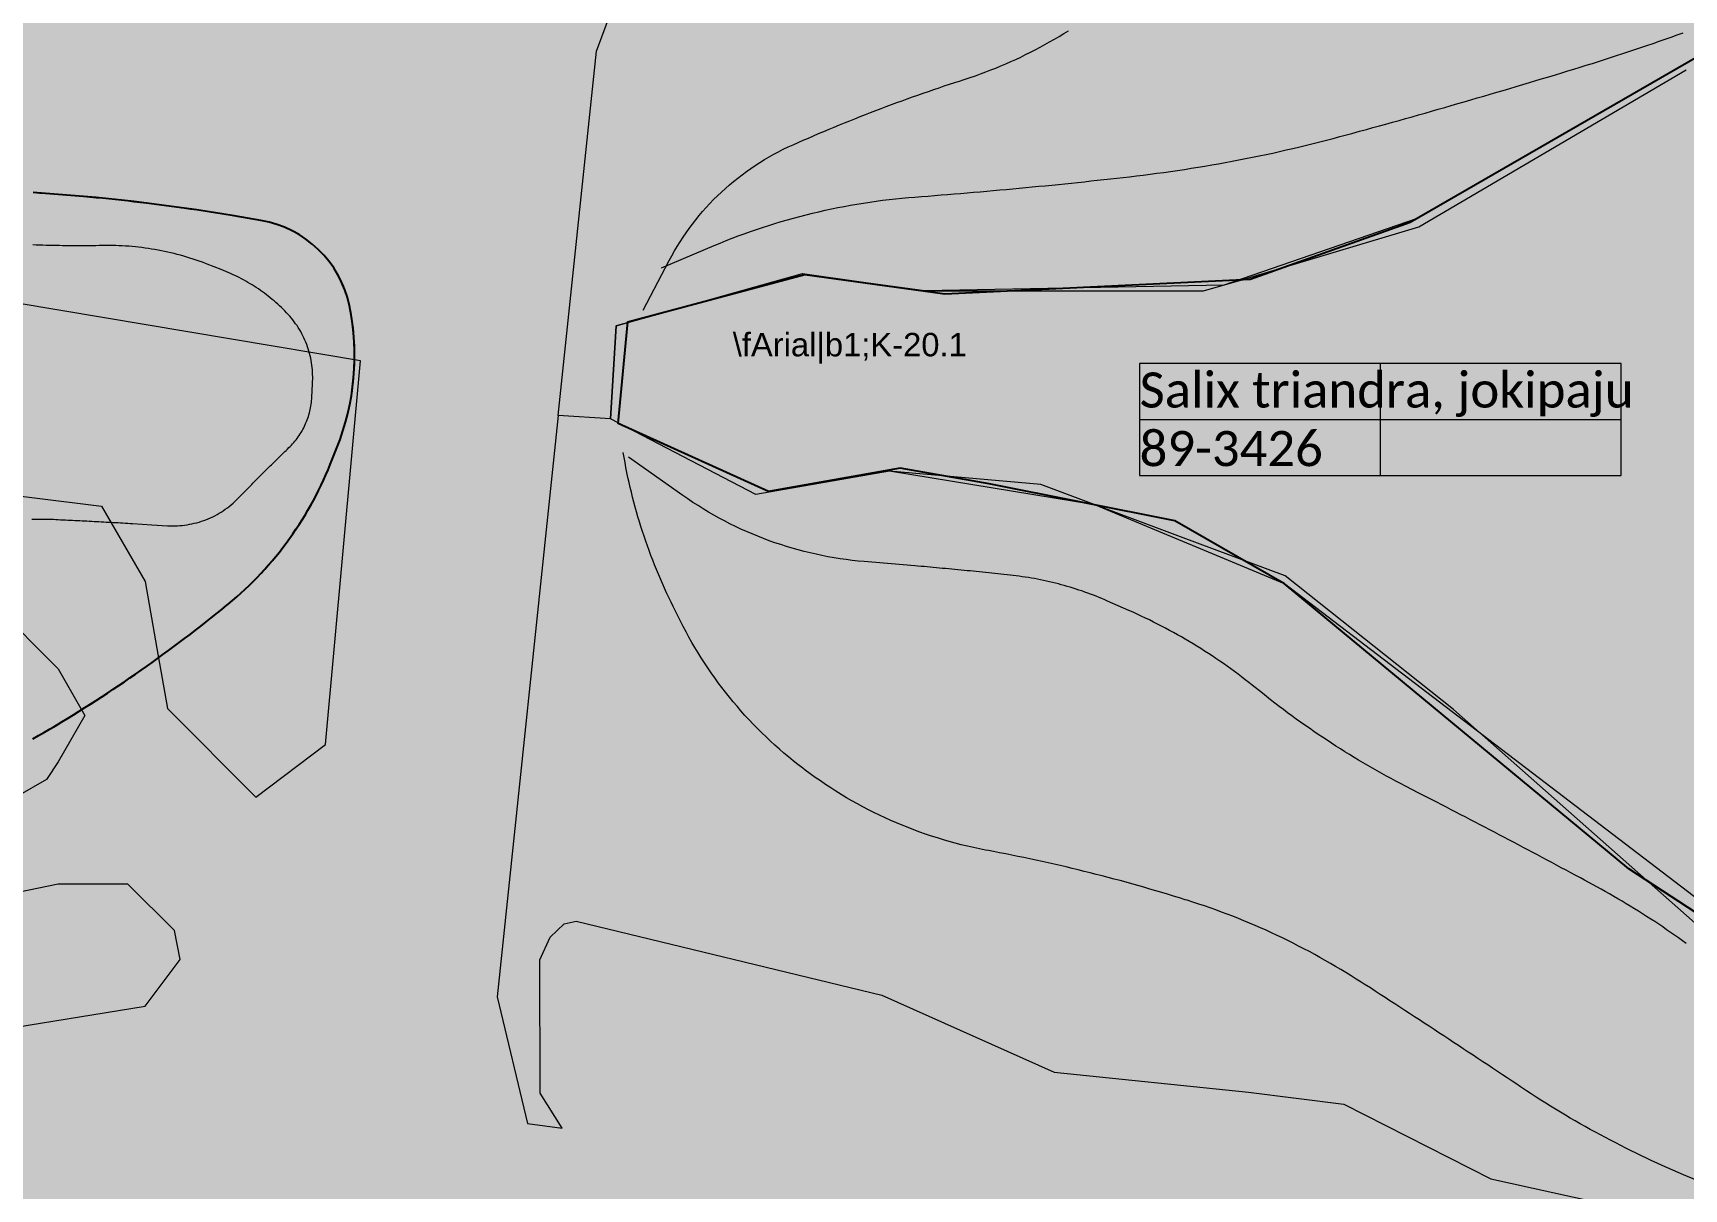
# Model space of a CAD drawing. Header units: metres. Extents: x 68582 to 69192, y 19191 to 19633.
# Drawn here: x 68767.87 to 68796.26, y 19420.16 to 19440.04 of the extents above; entities that cross this region are included whole.
import ezdxf

# ---------------------------------------------------------------- set-up
doc = ezdxf.new("R2010")
doc.units = ezdxf.units.M
doc.layers.get('0').update_dxf_attribs({"lineweight": 15})
doc.layers.add('None', color=7, linetype='Continuous', lineweight=5)
doc.styles.add('Arial', font='arial.ttf')
doc.styles.add('Calibri', font='calibri.ttf')

msp = doc.modelspace()

# ---------------------------------------------------------------- hatches: boundary and pattern name
at = {"true_color": 0xd1f0d1, "transparency": 33554687}
msp.add_hatch(color=254, dxfattribs=at).paths.add_polyline_path([(68588.122, 19191.443), (69192.296, 19191.443), (69192.296, 19628.232), (68588.122, 19628.232)], flags=0)
at = {"true_color": 0xffffff, "transparency": 33554687}
msp.add_hatch(color=7, dxfattribs=at).paths.add_polyline_path([(68776.97, 19421.199), (68776.59, 19421.805), (68776.586, 19424.097), (68776.764, 19424.485), (68777.001, 19424.716), (68777.212, 19424.762), (68782.466, 19423.486), (68785.429, 19422.167), (68788.772, 19421.82), (68790.41, 19421.611), (68792.942, 19420.329), (68795.411, 19419.783), (68802.099, 19417.627), (68802.577, 19417.476), (68802.852, 19417.252), (68802.9, 19416.9), (68802.754, 19416.357), (68802.148, 19416.125), (68797.732, 19417.101), (68796.455, 19417.506), (68793.5, 19417.9), (68792.712, 19417.737), (68807.28, 19413.96), (68814.393, 19413.286), (68814.451, 19414.447), (68813.708, 19414.791), (68813.445, 19415.204), (68809.432, 19420.338), (68808.569, 19421.48), (68804.8, 19421.6), (68798.77, 19423.4), (68789.39, 19430.56), (68786.129, 19431.922), (68782.6, 19432.5), (68780.3, 19432.1), (68777.8, 19433.4), (68776.902, 19433.456), (68775.85, 19423.46), (68776.37, 19421.28)], flags=0)
at = {"layer": 'None', "linetype": 'Continuous', "lineweight": 0, "true_color": 0xffffff, "transparency": 33554687}
msp.add_hatch(color=7, dxfattribs=at).paths.add_polyline_path([(68789.526, 19482.373), (68800, 19474.558), (68809.117, 19466.341), (68813.999, 19462.626), (68816.45, 19460.78), (68816.823, 19456.551), (68799.789, 19456.45), (68789.168, 19452.859), (68780.593, 19447.91), (68776.802, 19437.67), (68774.81, 19437.85), (68761.219, 19439.284), (68753.886, 19441.23), (68746.291, 19445.06), (68740.119, 19450.495), (68736.3, 19457.818), (68734.463, 19466.517), (68736.42, 19466.93), (68738.2, 19458.5), (68741.72, 19451.75), (68747.42, 19446.73), (68754.6, 19443.11), (68761.57, 19441.26), (68775.21, 19440), (68779, 19449.3), (68788.34, 19454.69), (68799.4, 19458.43), (68813.565, 19458.937), (68812.4, 19461.33), (68807.84, 19464.8), (68798.73, 19473.01), (68788.33, 19480.77)], flags=0)
h = msp.add_hatch(color=7, dxfattribs=at)
h.paths.add_polyline_path([(68799.84, 19386.02), (68789.95, 19386.9), (68781.97, 19386.61), (68773.27, 19384.56), (68766.62, 19381.94), (68748.84, 19370.6), (68746.75, 19366.63), (68746.49, 19363.19), (68746.68, 19359.75), (68746.03, 19354.21), (68745.717, 19353), (68743.653, 19353), (68744.06, 19354.58), (68744.68, 19359.8), (68744.41, 19364.47), (68740.99, 19370.95), (68732.83, 19377.49), (68729.15, 19380.5), (68725.54, 19384.08), (68723.21, 19387.28), (68721.23, 19392.29), (68719.51, 19395.27), (68718.26, 19396.33), (68715.99, 19397.05), (68713.09, 19396.09), (68709.999, 19395.093), (68706, 19393.939), (68706, 19396.061), (68709, 19396.875), (68712.39, 19397.97), (68715.98, 19399.15), (68723.43, 19403.64), (68726.42, 19405.66), (68738.87, 19414.06), (68755.26, 19419.94), (68769.04, 19422.04), (68772.54, 19421.8), (68773.32, 19423.3), (68774.64, 19437.94), (68769.945, 19438.437), (68769.945, 19440.561), (68775.04, 19440.09), (68776.38, 19443.85), (68778.83, 19449.39), (68788.17, 19454.78), (68799.23, 19458.52), (68810.37, 19459.06), (68812.62, 19459.06), (68813.19, 19459.39), (68812.88, 19460.43), (68812.23, 19461.42), (68807.67, 19464.89), (68804.352, 19467.88), (68807.345, 19467.88), (68809.01, 19466.38), (68816.28, 19460.87), (68820.74, 19459.23), (68822.38, 19459.08), (68863.02, 19459.98), (68877.74, 19459.98), (68881.35, 19460.13), (68882.82, 19460.98), (68884.56, 19462.92), (68885.32, 19464.46), (68885.28, 19464.62), (68886.523, 19467.88), (68889.195, 19467.88), (68887.91, 19464.51), (68888.83, 19461.29), (68890.11, 19460.02), (68896, 19455.662), (68896, 19452.573), (68892.13, 19455.44), (68890.38, 19456.4), (68887.85, 19457.18), (68885.39, 19456.76), (68884.03, 19455.4), (68883.66, 19454.19), (68883.71, 19454.1), (68883.28, 19452.99), (68872.46, 19424.51), (68870.39, 19417.14), (68870.324, 19417.017), (68870.474, 19416.931), (68870.06, 19412.46), (68871.13, 19408.51), (68871.83, 19407.09), (68880.85, 19393.85), (68887.33, 19386.26), (68890.4, 19384.17), (68890.2, 19381.49), (68887.83, 19380.47), (68887.07, 19378.35), (68887.07, 19375.09), (68884.83, 19375.09), (68884.73, 19379.14), (68883.91, 19380.24), (68883.22, 19380.45), (68882.08, 19380.41), (68868.03, 19375.262), (68852.77, 19371.1), (68844.22, 19369.71), (68840.87, 19369.2), (68839.58, 19368.49), (68839.45, 19367.4), (68836.83, 19365.887), (68835.04, 19368.32), (68829.92, 19372.32), (68819.958, 19378.79), (68812.33, 19382.242), (68806.83, 19384.09)], flags=0)
h.paths.add_polyline_path([(68775.85, 19423.46), (68776.37, 19421.28), (68790.55, 19418.32), (68795.86, 19416.83), (68807.28, 19413.96), (68831.23, 19411.69), (68853.45, 19410.37), (68856.89, 19410.37), (68860.28, 19410.76), (68863.66, 19412.78), (68866.24, 19416.21), (68870.38, 19426.08), (68880.96, 19453.92), (68879.25, 19457.05), (68877.45, 19457.48), (68863.03, 19457.48), (68821.63, 19456.56), (68810.43, 19456.56), (68799.7, 19456.04), (68789.2, 19452.49), (68780.77, 19447.62), (68777.69, 19440.94)], flags=0)
h.paths.add_polyline_path([(68870.05, 19404.5), (68868.305, 19405.629), (68865.01, 19407.11), (68858.23, 19407.87), (68853.41, 19407.87), (68831.02, 19409.2), (68806.85, 19411.49), (68795.21, 19414.42), (68789.97, 19415.89), (68774.31, 19419.16), (68769.945, 19419.863), (68769.03, 19420.01), (68755.76, 19418), (68739.78, 19412.27), (68727.67, 19404.09), (68724.16, 19400.73), (68722.5, 19396.61), (68723.23, 19392.69), (68724.97, 19388.26), (68727.16, 19385.29), (68730.49, 19381.99), (68734.25, 19378.92), (68741.76, 19372.9), (68745.33, 19372.02), (68747.84, 19372.34), (68765.71, 19383.73), (68772.69, 19386.48), (68781.68, 19388.6), (68790.1, 19389.11), (68799.84, 19388.21), (68805.18, 19386.88), (68812.83, 19384.23), (68820.66, 19380.72), (68826.29, 19377.07), (68835.18, 19371.98), (68842.61, 19371.51), (68849.74, 19372.37), (68867.92, 19377.04), (68876.83, 19380.304), (68882.08, 19382.65), (68882.98, 19385.18), (68882.4, 19387.3), (68875.5, 19397.08)], flags=0)
at = {"layer": 'None', "linetype": 'Continuous', "lineweight": 0, "true_color": 0xa6caf0, "transparency": 33554687}
for points in [[(68777.9, 19435), (68781.1, 19435.9), (68783.2, 19435.6), (68788, 19435.6), (68788.7, 19435.8), (68791.7, 19436.7), (68796.3, 19439.4), (68800.3, 19441.2), (68805.7, 19442.3), (68811.3, 19442.3), (68814.4, 19441.2), (68816.1, 19439.6), (68819.7, 19431.4), (68821, 19426.4), (68817.4, 19423.5), (68811.1, 19421.4), (68804.8, 19421.6), (68798.7, 19423.4), (68796.7, 19424.51), (68792.3, 19428.4), (68789.4, 19430.7), (68787.6, 19431.37), (68785.2, 19432.27), (68782.6, 19432.5), (68780.3, 19432.1), (68777.8, 19433.4)], [(68778.1, 19435.07), (68781.14, 19435.88), (68783.55, 19435.55), (68788.8, 19435.8), (68791.55, 19436.78), (68797.127, 19440), (68800.94, 19441.3), (68805.92, 19442.31), (68811.5, 19442.33), (68814.32, 19441.37), (68816.09, 19439.67), (68818.29, 19434.3), (68819.67, 19431.36), (68821.08, 19426.27), (68817.46, 19423.44), (68810.95, 19421.46), (68804.82, 19421.6), (68798.77, 19423.4), (68795.31, 19425.66), (68789.39, 19430.56), (68787.505, 19431.648), (68784.314, 19432.282), (68782.78, 19432.55), (68780.52, 19432.15), (68777.93, 19433.32)]]:
    msp.add_hatch(color=151, dxfattribs=at).paths.add_polyline_path(points, flags=0)

# ---------------------------------------------------------------- linework, layer by layer
at = {"color": 7, "true_color": 0xffffff, "transparency": 33554687}
for points in [[(68797.127, 19440), (68791.657, 19436.842), (68788.35, 19435.7), (68783.2, 19435.6), (68781.14, 19435.88), (68777.9, 19435), (68777.8, 19433.4), (68776.902, 19433.456), (68777.562, 19439.723), (68779.328, 19444.492), (68779, 19442.6), (68779.3, 19441.4), (68781.1, 19440.8), (68783.406, 19441.15), (68786.339, 19442.2), (68791.8, 19446.7), (68800.82, 19449.939)], [(68798.77, 19423.4), (68789.39, 19430.56), (68786.129, 19431.922), (68782.6, 19432.5), (68780.3, 19432.1), (68777.8, 19433.4), (68776.902, 19433.456), (68775.85, 19423.46), (68776.37, 19421.28), (68776.97, 19421.199), (68776.59, 19421.805), (68776.586, 19424.097), (68776.764, 19424.485), (68777.001, 19424.716), (68777.212, 19424.762), (68782.466, 19423.486), (68785.429, 19422.167), (68788.772, 19421.82), (68790.41, 19421.611), (68792.942, 19420.329), (68795.411, 19419.783), (68802.099, 19417.627)]]:
    msp.add_lwpolyline(points, dxfattribs=at)
at = {"layer": 'None', "color": 23, "linetype": 'Continuous', "lineweight": 25, "true_color": 0xc4864c, "transparency": 33554687}
for p, q in [((68771.786, 19436.813), (68771.33, 19436.89)), ((68772.98, 19432.615), (68773.094, 19432.9)), ((68770.935, 19429.98), (68771.148, 19430.15))]:
    msp.add_line(p, q, dxfattribs=at)
at = {"layer": 'None', "color": 31, "linetype": 'Continuous', "true_color": 0xffcc99, "transparency": 33554687}
for p, q in [((68795.182, 19434.354), (68786.899, 19434.354)), ((68786.899, 19434.354), (68786.899, 19432.424)), ((68795.182, 19434.354), (68786.899, 19434.354)), ((68786.899, 19434.354), (68786.899, 19432.424)), ((68791.041, 19432.424), (68791.041, 19434.354)), ((68791.041, 19432.424), (68791.041, 19434.354)), ((68795.182, 19432.424), (68795.182, 19434.354)), ((68795.182, 19432.424), (68795.182, 19434.354)), ((68786.899, 19433.389), (68795.182, 19433.389)), ((68786.899, 19433.389), (68795.182, 19433.389)), ((68786.899, 19432.424), (68795.182, 19432.424)), ((68786.899, 19432.424), (68795.182, 19432.424))]:
    msp.add_line(p, q, dxfattribs=at)
at = {"layer": 'None', "color": 7, "linetype": 'Continuous', "lineweight": 25, "true_color": 0xffffff, "transparency": 33554687}
msp.add_lwpolyline([(68798.77, 19423.4), (68795.31, 19425.66), (68789.39, 19430.56), (68787.505, 19431.648), (68784.314, 19432.282), (68782.78, 19432.55), (68780.52, 19432.15), (68777.93, 19433.32), (68778.1, 19435.07), (68781.14, 19435.88), (68783.55, 19435.55), (68788.8, 19435.8), (68791.55, 19436.78), (68797.127, 19440)], dxfattribs=at)
at = {"layer": 'None', "color": 7, "linetype": 'Continuous', "lineweight": 5, "transparency": 33554687}
for points in [[(68778.36, 19435.27), (68778.811, 19436.126), (68778.855, 19436.206), (68778.9, 19436.287), (68778.948, 19436.367), (68778.997, 19436.446), (68779.048, 19436.523), (68779.1, 19436.6), (68779.154, 19436.675), (68779.21, 19436.75), (68779.267, 19436.823), (68779.325, 19436.895), (68779.385, 19436.966), (68779.447, 19437.035), (68779.51, 19437.103), (68779.574, 19437.17), (68779.64, 19437.235), (68779.707, 19437.299), (68779.776, 19437.362), (68779.845, 19437.423), (68779.916, 19437.483), (68779.989, 19437.541), (68780.062, 19437.598), (68780.137, 19437.653), (68780.212, 19437.707), (68780.289, 19437.759), (68780.367, 19437.809), (68780.446, 19437.858), (68780.526, 19437.905), (68780.607, 19437.95), (68780.689, 19437.994), (68780.772, 19438.036), (68780.855, 19438.076), (68780.94, 19438.115), (68781.026, 19438.153), (68781.115, 19438.192), (68781.203, 19438.23), (68781.291, 19438.268), (68781.38, 19438.306), (68781.469, 19438.343), (68781.558, 19438.381), (68781.647, 19438.418), (68781.736, 19438.454), (68781.825, 19438.49), (68781.914, 19438.526), (68782.004, 19438.562), (68782.093, 19438.598), (68782.183, 19438.633), (68782.272, 19438.668), (68782.362, 19438.702), (68782.452, 19438.736), (68782.543, 19438.771), (68782.633, 19438.804), (68782.723, 19438.838), (68782.814, 19438.871), (68782.904, 19438.904), (68782.995, 19438.936), (68783.086, 19438.968), (68783.177, 19439), (68783.267, 19439.032), (68783.359, 19439.063), (68783.45, 19439.094), (68783.541, 19439.125), (68783.632, 19439.155), (68783.724, 19439.186), (68783.817, 19439.216), (68783.845, 19439.225), (68783.898, 19439.242), (68783.987, 19439.272), (68784.076, 19439.302), (68784.164, 19439.334), (68784.252, 19439.366), (68784.339, 19439.4), (68784.426, 19439.434), (68784.513, 19439.47), (68784.599, 19439.507), (68784.684, 19439.545), (68784.77, 19439.583), (68784.854, 19439.623), (68784.939, 19439.664), (68785.022, 19439.706), (68785.106, 19439.748), (68785.188, 19439.792), (68785.271, 19439.837), (68785.352, 19439.883), (68785.434, 19439.929), (68785.514, 19439.977), (68785.594, 19440.025), (68785.674, 19440.075)], [(68778.68, 19436), (68779.582, 19436.38), (68779.684, 19436.423), (68779.787, 19436.465), (68779.891, 19436.505), (68779.995, 19436.545), (68780.1, 19436.584), (68780.205, 19436.621), (68780.31, 19436.658), (68780.416, 19436.693), (68780.522, 19436.728), (68780.629, 19436.761), (68780.735, 19436.793), (68780.843, 19436.824), (68780.95, 19436.854), (68781.058, 19436.883), (68781.166, 19436.911), (68781.274, 19436.938), (68781.382, 19436.963), (68781.491, 19436.988), (68781.6, 19437.011), (68781.71, 19437.034), (68781.819, 19437.055), (68781.929, 19437.075), (68782.039, 19437.094), (68782.149, 19437.112), (68782.259, 19437.129), (68782.369, 19437.144), (68782.48, 19437.159), (68782.591, 19437.172), (68782.702, 19437.185), (68782.813, 19437.196), (68782.924, 19437.206), (68783.035, 19437.215), (68783.148, 19437.223), (68783.261, 19437.232), (68783.372, 19437.241), (68783.485, 19437.25), (68783.598, 19437.259), (68783.709, 19437.268), (68783.821, 19437.277), (68783.934, 19437.287), (68784.045, 19437.296), (68784.158, 19437.306), (68784.27, 19437.316), (68784.381, 19437.326), (68784.494, 19437.336), (68784.605, 19437.346), (68784.718, 19437.356), (68784.83, 19437.367), (68784.941, 19437.378), (68785.054, 19437.388), (68785.166, 19437.399), (68785.277, 19437.41), (68785.39, 19437.421), (68785.502, 19437.433), (68785.613, 19437.444), (68785.726, 19437.456), (68785.837, 19437.467), (68785.949, 19437.479), (68786.061, 19437.491), (68786.172, 19437.503), (68786.285, 19437.515), (68786.397, 19437.528), (68786.508, 19437.54), (68786.619, 19437.553), (68786.725, 19437.565), (68786.843, 19437.579), (68786.962, 19437.593), (68787.08, 19437.608), (68787.198, 19437.623), (68787.316, 19437.639), (68787.433, 19437.656), (68787.551, 19437.673), (68787.669, 19437.691), (68787.786, 19437.709), (68787.904, 19437.728), (68788.021, 19437.747), (68788.139, 19437.767), (68788.256, 19437.788), (68788.373, 19437.809), (68788.49, 19437.83), (68788.607, 19437.853), (68788.723, 19437.875), (68788.84, 19437.899), (68788.957, 19437.923), (68789.073, 19437.947), (68789.189, 19437.972), (68789.306, 19437.998), (68789.422, 19438.024), (68789.537, 19438.051), (68789.653, 19438.078), (68789.769, 19438.106), (68789.885, 19438.135), (68790, 19438.163), (68790.115, 19438.193), (68790.23, 19438.223), (68790.345, 19438.254), (68790.459, 19438.285), (68790.55, 19438.31), (68790.68, 19438.346), (68790.799, 19438.378), (68790.911, 19438.409), (68791.023, 19438.44), (68791.136, 19438.471), (68791.248, 19438.502), (68791.36, 19438.534), (68791.473, 19438.565), (68791.585, 19438.597), (68791.697, 19438.629), (68791.809, 19438.66), (68791.921, 19438.692), (68792.034, 19438.724), (68792.146, 19438.756), (68792.258, 19438.789), (68792.37, 19438.821), (68792.482, 19438.853), (68792.594, 19438.886), (68792.706, 19438.919), (68792.818, 19438.951), (68792.93, 19438.984), (68793.041, 19439.017), (68793.153, 19439.05), (68793.265, 19439.083), (68793.377, 19439.116), (68793.49, 19439.15), (68793.602, 19439.184), (68793.714, 19439.217), (68793.826, 19439.251), (68793.937, 19439.284), (68794.049, 19439.318), (68794.16, 19439.352), (68794.265, 19439.385), (68794.368, 19439.416), (68794.475, 19439.449), (68794.58, 19439.482), (68794.685, 19439.514), (68794.79, 19439.547), (68794.894, 19439.581), (68794.999, 19439.614), (68795.103, 19439.648), (68795.207, 19439.683), (68795.312, 19439.717), (68795.416, 19439.752), (68795.52, 19439.787), (68795.624, 19439.823), (68795.728, 19439.858), (68795.832, 19439.894), (68795.936, 19439.931), (68796.039, 19439.967), (68796.143, 19440.004), (68796.246, 19440.041)], [(68767.869, 19437.291), (68767.978, 19437.284), (68768.087, 19437.277), (68768.196, 19437.269), (68768.304, 19437.261), (68768.413, 19437.252), (68768.521, 19437.243), (68768.63, 19437.234), (68768.738, 19437.224), (68768.847, 19437.214), (68768.955, 19437.204), (68769.064, 19437.193), (68769.172, 19437.183), (68769.28, 19437.171), (68769.389, 19437.16), (68769.497, 19437.148), (68769.605, 19437.135), (68769.713, 19437.122), (68769.822, 19437.109), (68769.93, 19437.096), (68770.038, 19437.082), (68770.146, 19437.068), (68770.254, 19437.054), (68770.362, 19437.039), (68770.47, 19437.024), (68770.577, 19437.008), (68770.686, 19436.992), (68770.793, 19436.976), (68770.901, 19436.959), (68771.008, 19436.943), (68771.116, 19436.925), (68771.223, 19436.908), (68771.33, 19436.89), (68771.786, 19436.813), (68771.855, 19436.8), (68771.924, 19436.784), (68771.992, 19436.766), (68772.059, 19436.746), (68772.125, 19436.723), (68772.191, 19436.697), (68772.255, 19436.669), (68772.318, 19436.638), (68772.381, 19436.606), (68772.441, 19436.571), (68772.501, 19436.533), (68772.559, 19436.494), (68772.616, 19436.452), (68772.67, 19436.408), (68772.724, 19436.362), (68772.775, 19436.314), (68772.825, 19436.265), (68772.873, 19436.213), (68772.919, 19436.16), (68772.962, 19436.105), (68773.004, 19436.048), (68773.044, 19435.99), (68773.081, 19435.931), (68773.116, 19435.87), (68773.149, 19435.808), (68773.179, 19435.744), (68773.207, 19435.68), (68773.233, 19435.615), (68773.256, 19435.548), (68773.276, 19435.481), (68773.295, 19435.413), (68773.31, 19435.345), (68773.325, 19435.268), (68773.339, 19435.191), (68773.351, 19435.114), (68773.362, 19435.037), (68773.372, 19434.96), (68773.38, 19434.883), (68773.386, 19434.805), (68773.391, 19434.727), (68773.395, 19434.65), (68773.398, 19434.572), (68773.399, 19434.494), (68773.398, 19434.418), (68773.396, 19434.341), (68773.393, 19434.263), (68773.388, 19434.185), (68773.382, 19434.108), (68773.375, 19434.03), (68773.366, 19433.953), (68773.355, 19433.876), (68773.343, 19433.799), (68773.33, 19433.722), (68773.316, 19433.646), (68773.3, 19433.569), (68773.282, 19433.494), (68773.264, 19433.418), (68773.244, 19433.343), (68773.222, 19433.268), (68773.199, 19433.194), (68773.175, 19433.12), (68773.149, 19433.046), (68773.123, 19432.973), (68773.094, 19432.9), (68772.98, 19432.615), (68772.944, 19432.526), (68772.905, 19432.437), (68772.866, 19432.348), (68772.825, 19432.26), (68772.782, 19432.173), (68772.738, 19432.086), (68772.693, 19432.001), (68772.646, 19431.915), (68772.598, 19431.831), (68772.549, 19431.748), (68772.498, 19431.665), (68772.446, 19431.583), (68772.393, 19431.502), (68772.338, 19431.422), (68772.282, 19431.342), (68772.225, 19431.264), (68772.166, 19431.186), (68772.107, 19431.11), (68772.046, 19431.034), (68771.983, 19430.96), (68771.92, 19430.886), (68771.855, 19430.814), (68771.79, 19430.742), (68771.723, 19430.672), (68771.655, 19430.603), (68771.585, 19430.535), (68771.515, 19430.468), (68771.444, 19430.402), (68771.372, 19430.337), (68771.298, 19430.273), (68771.224, 19430.211), (68771.148, 19430.15), (68770.935, 19429.98), (68770.846, 19429.909), (68770.755, 19429.837), (68770.663, 19429.766), (68770.571, 19429.695), (68770.479, 19429.625), (68770.386, 19429.555), (68770.293, 19429.485), (68770.2, 19429.416), (68770.106, 19429.347), (68770.012, 19429.279), (68769.918, 19429.211), (68769.824, 19429.144), (68769.729, 19429.077), (68769.633, 19429.011), (68769.538, 19428.945), (68769.442, 19428.879), (68769.346, 19428.815), (68769.249, 19428.75), (68769.152, 19428.686), (68769.055, 19428.622), (68768.958, 19428.559), (68768.86, 19428.496), (68768.762, 19428.434), (68768.664, 19428.372), (68768.565, 19428.311), (68768.466, 19428.25), (68768.367, 19428.19), (68768.268, 19428.13), (68768.168, 19428.07), (68768.068, 19428.012), (68767.968, 19427.953), (68767.866, 19427.894)], [(68767.849, 19431.672), (68767.89, 19431.673), (68767.932, 19431.674), (68767.973, 19431.675), (68768.014, 19431.675), (68768.055, 19431.675), (68768.096, 19431.675), (68768.137, 19431.674), (68768.178, 19431.673), (68768.219, 19431.672), (68768.26, 19431.67), (68768.302, 19431.668), (68768.343, 19431.666), (68768.384, 19431.664), (68768.426, 19431.662), (68768.467, 19431.66), (68768.508, 19431.658), (68768.549, 19431.656), (68768.591, 19431.654), (68768.632, 19431.652), (68768.673, 19431.65), (68768.715, 19431.648), (68768.755, 19431.646), (68768.796, 19431.644), (68768.837, 19431.642), (68768.879, 19431.64), (68768.92, 19431.637), (68768.961, 19431.635), (68769.003, 19431.633), (68769.044, 19431.631), (68769.085, 19431.629), (68769.127, 19431.626), (68769.168, 19431.624), (68769.209, 19431.622), (68769.25, 19431.619), (68769.292, 19431.617), (68769.333, 19431.615), (68769.374, 19431.612), (68769.416, 19431.61), (68769.456, 19431.607), (68769.497, 19431.605), (68769.538, 19431.602), (68769.579, 19431.6), (68769.91, 19431.58), (68770.184, 19431.563), (68770.226, 19431.561), (68770.268, 19431.561), (68770.31, 19431.561), (68770.352, 19431.562), (68770.394, 19431.565), (68770.436, 19431.568), (68770.477, 19431.573), (68770.519, 19431.579), (68770.56, 19431.586), (68770.602, 19431.594), (68770.643, 19431.604), (68770.684, 19431.614), (68770.724, 19431.625), (68770.764, 19431.638), (68770.804, 19431.652), (68770.843, 19431.666), (68770.882, 19431.682), (68770.921, 19431.699), (68770.959, 19431.717), (68770.997, 19431.735), (68771.034, 19431.755), (68771.07, 19431.776), (68771.106, 19431.798), (68771.142, 19431.821), (68771.176, 19431.844), (68771.211, 19431.869), (68771.244, 19431.894), (68771.277, 19431.921), (68771.309, 19431.948), (68771.34, 19431.976), (68771.37, 19432.005), (68771.4, 19432.035), (68771.543, 19432.182), (68771.562, 19432.202), (68771.585, 19432.226), (68771.607, 19432.248), (68771.63, 19432.271), (68771.652, 19432.294), (68771.674, 19432.317), (68771.697, 19432.34), (68771.719, 19432.363), (68771.742, 19432.385), (68771.765, 19432.408), (68771.787, 19432.431), (68771.81, 19432.454), (68771.833, 19432.476), (68771.855, 19432.499), (68771.878, 19432.522), (68771.901, 19432.545), (68771.923, 19432.567), (68771.946, 19432.59), (68771.969, 19432.612), (68771.992, 19432.635), (68772.015, 19432.657), (68772.037, 19432.679), (68772.06, 19432.702), (68772.083, 19432.725), (68772.106, 19432.747), (68772.129, 19432.769), (68772.152, 19432.792), (68772.175, 19432.814), (68772.198, 19432.836), (68772.221, 19432.858), (68772.244, 19432.881), (68772.27, 19432.905), (68772.292, 19432.926), (68772.313, 19432.948), (68772.334, 19432.971), (68772.354, 19432.994), (68772.374, 19433.017), (68772.393, 19433.041), (68772.411, 19433.065), (68772.429, 19433.09), (68772.447, 19433.115), (68772.463, 19433.14), (68772.479, 19433.166), (68772.495, 19433.192), (68772.51, 19433.219), (68772.524, 19433.246), (68772.538, 19433.273), (68772.551, 19433.301), (68772.563, 19433.329), (68772.574, 19433.357), (68772.585, 19433.385), (68772.596, 19433.414), (68772.605, 19433.443), (68772.614, 19433.472), (68772.622, 19433.502), (68772.63, 19433.531), (68772.637, 19433.561), (68772.643, 19433.591), (68772.648, 19433.621), (68772.653, 19433.651), (68772.657, 19433.681), (68772.66, 19433.712), (68772.663, 19433.742), (68772.664, 19433.772), (68772.675, 19433.995), (68772.677, 19434.041), (68772.679, 19434.082), (68772.679, 19434.122), (68772.678, 19434.163), (68772.677, 19434.203), (68772.674, 19434.244), (68772.67, 19434.285), (68772.665, 19434.325), (68772.66, 19434.365), (68772.653, 19434.405), (68772.645, 19434.445), (68772.636, 19434.485), (68772.626, 19434.524), (68772.615, 19434.563), (68772.603, 19434.602), (68772.59, 19434.641), (68772.576, 19434.679), (68772.562, 19434.717), (68772.546, 19434.754), (68772.529, 19434.792), (68772.511, 19434.828), (68772.493, 19434.864), (68772.473, 19434.9), (68772.453, 19434.935), (68772.431, 19434.97), (68772.409, 19435.004), (68772.386, 19435.037), (68772.362, 19435.07), (68772.337, 19435.102), (68772.312, 19435.134), (68772.285, 19435.165), (68772.258, 19435.195), (68772.23, 19435.225), (68772.201, 19435.255), (68772.17, 19435.285), (68772.14, 19435.314), (68772.109, 19435.343), (68772.078, 19435.372), (68772.046, 19435.4), (68772.014, 19435.428), (68771.981, 19435.455), (68771.948, 19435.482), (68771.915, 19435.508), (68771.882, 19435.534), (68771.848, 19435.56), (68771.814, 19435.585), (68771.779, 19435.609), (68771.744, 19435.634), (68771.709, 19435.657), (68771.673, 19435.68), (68771.637, 19435.703), (68771.601, 19435.725), (68771.565, 19435.747), (68771.528, 19435.768), (68771.491, 19435.789), (68771.454, 19435.809), (68771.416, 19435.829), (68771.378, 19435.848), (68771.34, 19435.866), (68771.302, 19435.884), (68771.263, 19435.902), (68771.224, 19435.919), (68771.185, 19435.936), (68771.146, 19435.952), (68771.106, 19435.967), (68770.865, 19436.06), (68770.834, 19436.072), (68770.782, 19436.092), (68770.729, 19436.111), (68770.675, 19436.13), (68770.622, 19436.148), (68770.568, 19436.165), (68770.514, 19436.182), (68770.46, 19436.198), (68770.406, 19436.213), (68770.351, 19436.228), (68770.296, 19436.242), (68770.241, 19436.255), (68770.186, 19436.268), (68770.131, 19436.28), (68770.076, 19436.291), (68770.02, 19436.302), (68769.965, 19436.312), (68769.909, 19436.321), (68769.853, 19436.33), (68769.797, 19436.338), (68769.741, 19436.345), (68769.685, 19436.352), (68769.629, 19436.358), (68769.573, 19436.363), (68769.517, 19436.368), (68769.46, 19436.372), (68769.404, 19436.375), (68769.347, 19436.378), (68769.291, 19436.379), (68769.234, 19436.381), (68769.178, 19436.381), (68769.122, 19436.381), (68769.065, 19436.38), (68769.008, 19436.379), (68768.951, 19436.378), (68768.893, 19436.377), (68768.836, 19436.376), (68768.779, 19436.376), (68768.722, 19436.376), (68768.665, 19436.375), (68768.608, 19436.376), (68768.55, 19436.376), (68768.493, 19436.376), (68768.436, 19436.377), (68768.379, 19436.378), (68768.322, 19436.379), (68768.265, 19436.38), (68768.207, 19436.381), (68768.15, 19436.382), (68768.093, 19436.384), (68768.036, 19436.386), (68767.979, 19436.388), (68767.922, 19436.39), (68767.865, 19436.392)], [(68796.485, 19420.3), (68796.25, 19420.4), (68796.158, 19420.439), (68796.067, 19420.479), (68795.977, 19420.518), (68795.887, 19420.559), (68795.797, 19420.6), (68795.707, 19420.641), (68795.617, 19420.684), (68795.528, 19420.726), (68795.439, 19420.769), (68795.351, 19420.813), (68795.262, 19420.857), (68795.174, 19420.901), (68795.086, 19420.946), (68794.998, 19420.992), (68794.911, 19421.038), (68794.824, 19421.085), (68794.737, 19421.132), (68794.65, 19421.18), (68794.564, 19421.228), (68794.477, 19421.276), (68794.392, 19421.326), (68794.306, 19421.375), (68794.221, 19421.425), (68794.136, 19421.476), (68794.051, 19421.527), (68793.967, 19421.579), (68793.883, 19421.631), (68793.799, 19421.683), (68793.716, 19421.736), (68793.633, 19421.79), (68793.55, 19421.844), (68793.469, 19421.898), (68793.45, 19421.91), (68793.387, 19421.956), (68793.304, 19422.011), (68793.221, 19422.066), (68793.139, 19422.121), (68793.052, 19422.178), (68792.969, 19422.233), (68792.887, 19422.288), (68792.804, 19422.342), (68792.717, 19422.4), (68792.634, 19422.454), (68792.552, 19422.509), (68792.465, 19422.566), (68792.382, 19422.621), (68792.299, 19422.675), (68792.216, 19422.73), (68792.129, 19422.787), (68792.046, 19422.841), (68791.963, 19422.896), (68791.876, 19422.953), (68791.794, 19423.007), (68791.711, 19423.062), (68791.628, 19423.116), (68791.541, 19423.173), (68791.458, 19423.227), (68791.375, 19423.281), (68791.287, 19423.338), (68791.204, 19423.392), (68791.121, 19423.447), (68791.038, 19423.501), (68790.951, 19423.557), (68790.868, 19423.612), (68790.761, 19423.677), (68790.71, 19423.71), (68790.624, 19423.766), (68790.536, 19423.821), (68790.448, 19423.876), (68790.359, 19423.93), (68790.27, 19423.983), (68790.181, 19424.035), (68790.091, 19424.087), (68790, 19424.138), (68789.91, 19424.188), (68789.818, 19424.237), (68789.726, 19424.286), (68789.634, 19424.334), (68789.542, 19424.381), (68789.449, 19424.427), (68789.356, 19424.472), (68789.262, 19424.517), (68789.168, 19424.561), (68789.074, 19424.604), (68788.979, 19424.646), (68788.884, 19424.687), (68788.788, 19424.728), (68788.693, 19424.768), (68788.597, 19424.806), (68788.5, 19424.845), (68788.403, 19424.882), (68788.306, 19424.918), (68788.209, 19424.954), (68788.111, 19424.989), (68788.013, 19425.023), (68787.915, 19425.056), (68787.816, 19425.088), (68787.717, 19425.12), (68787.685, 19425.13), (68787.585, 19425.161), (68787.483, 19425.193), (68787.381, 19425.224), (68787.279, 19425.254), (68787.178, 19425.284), (68787.075, 19425.314), (68786.973, 19425.344), (68786.871, 19425.373), (68786.768, 19425.401), (68786.666, 19425.43), (68786.563, 19425.458), (68786.461, 19425.485), (68786.358, 19425.512), (68786.255, 19425.539), (68786.152, 19425.566), (68786.049, 19425.592), (68785.946, 19425.618), (68785.842, 19425.643), (68785.739, 19425.668), (68785.636, 19425.693), (68785.532, 19425.717), (68785.429, 19425.741), (68785.325, 19425.764), (68785.221, 19425.787), (68785.117, 19425.81), (68785.013, 19425.832), (68784.909, 19425.854), (68784.805, 19425.876), (68784.701, 19425.897), (68784.597, 19425.918), (68784.492, 19425.938), (68784.387, 19425.958), (68784.3, 19425.975), (68784.251, 19425.984), (68784.146, 19426.005), (68784.041, 19426.027), (68783.937, 19426.051), (68783.833, 19426.076), (68783.73, 19426.103), (68783.626, 19426.131), (68783.524, 19426.161), (68783.421, 19426.192), (68783.319, 19426.225), (68783.218, 19426.259), (68783.117, 19426.294), (68783.017, 19426.331), (68782.917, 19426.37), (68782.818, 19426.41), (68782.719, 19426.451), (68782.621, 19426.494), (68782.523, 19426.538), (68782.427, 19426.583), (68782.33, 19426.63), (68782.235, 19426.678), (68782.14, 19426.728), (68782.046, 19426.779), (68781.953, 19426.831), (68781.86, 19426.885), (68781.768, 19426.94), (68781.677, 19426.996), (68781.587, 19427.053), (68781.498, 19427.112), (68781.41, 19427.172), (68781.322, 19427.234), (68781.235, 19427.296), (68781.15, 19427.36), (68781.107, 19427.392), (68781.024, 19427.456), (68780.943, 19427.52), (68780.863, 19427.585), (68780.783, 19427.652), (68780.705, 19427.72), (68780.627, 19427.789), (68780.551, 19427.859), (68780.475, 19427.93), (68780.401, 19428.002), (68780.327, 19428.075), (68780.255, 19428.149), (68780.183, 19428.224), (68780.113, 19428.301), (68780.044, 19428.378), (68779.976, 19428.456), (68779.909, 19428.535), (68779.844, 19428.616), (68779.779, 19428.697), (68779.716, 19428.779), (68779.653, 19428.862), (68779.593, 19428.946), (68779.533, 19429.03), (68779.474, 19429.116), (68779.417, 19429.202), (68779.361, 19429.289), (68779.306, 19429.377), (68779.253, 19429.466), (68779.2, 19429.556), (68779.149, 19429.646), (68779.1, 19429.737), (68779.051, 19429.829), (68779.005, 19429.92), (68778.88, 19430.17), (68778.841, 19430.25), (68778.803, 19430.328), (68778.765, 19430.407), (68778.729, 19430.487), (68778.693, 19430.567), (68778.658, 19430.647), (68778.624, 19430.727), (68778.59, 19430.808), (68778.558, 19430.889), (68778.526, 19430.97), (68778.494, 19431.052), (68778.464, 19431.134), (68778.434, 19431.216), (68778.405, 19431.299), (68778.377, 19431.381), (68778.35, 19431.464), (68778.323, 19431.548), (68778.298, 19431.631), (68778.273, 19431.715), (68778.248, 19431.799), (68778.225, 19431.883), (68778.202, 19431.968), (68778.18, 19432.052), (68778.159, 19432.137), (68778.139, 19432.222), (68778.12, 19432.307), (68778.101, 19432.393), (68778.083, 19432.478), (68778.066, 19432.564), (68778.05, 19432.65), (68778.034, 19432.736), (68778.02, 19432.82)], [(68796.301, 19424.375), (68796.234, 19424.423), (68796.167, 19424.472), (68796.099, 19424.519), (68796.031, 19424.567), (68795.963, 19424.614), (68795.895, 19424.661), (68795.826, 19424.707), (68795.757, 19424.753), (68795.688, 19424.798), (68795.618, 19424.843), (68795.548, 19424.887), (68795.478, 19424.932), (68795.408, 19424.975), (68795.337, 19425.019), (68795.266, 19425.062), (68795.195, 19425.104), (68795.124, 19425.146), (68795.052, 19425.188), (68794.98, 19425.229), (68794.908, 19425.27), (68794.836, 19425.31), (68794.763, 19425.35), (68794.69, 19425.39), (68794.55, 19425.465), (68794.48, 19425.505), (68794.399, 19425.548), (68794.315, 19425.594), (68794.233, 19425.637), (68794.151, 19425.681), (68794.07, 19425.725), (68793.988, 19425.768), (68793.906, 19425.812), (68793.822, 19425.856), (68793.741, 19425.9), (68793.659, 19425.943), (68793.577, 19425.987), (68793.495, 19426.03), (68793.413, 19426.073), (68793.329, 19426.118), (68793.247, 19426.161), (68793.165, 19426.204), (68793.083, 19426.247), (68793.002, 19426.29), (68792.92, 19426.333), (68792.835, 19426.378), (68792.753, 19426.42), (68792.671, 19426.463), (68792.589, 19426.506), (68792.507, 19426.549), (68792.425, 19426.592), (68792.34, 19426.636), (68792.258, 19426.678), (68792.176, 19426.721), (68792.094, 19426.764), (68792.012, 19426.806), (68791.918, 19426.852), (68791.7, 19426.965), (68791.469, 19427.084), (68791.386, 19427.127), (68791.305, 19427.17), (68791.224, 19427.213), (68791.144, 19427.257), (68791.063, 19427.301), (68790.983, 19427.346), (68790.903, 19427.392), (68790.824, 19427.437), (68790.745, 19427.484), (68790.666, 19427.531), (68790.587, 19427.578), (68790.509, 19427.626), (68790.431, 19427.674), (68790.353, 19427.723), (68790.276, 19427.772), (68790.199, 19427.822), (68790.122, 19427.872), (68790.045, 19427.923), (68789.969, 19427.974), (68789.893, 19428.025), (68789.818, 19428.078), (68789.742, 19428.13), (68789.667, 19428.183), (68789.593, 19428.237), (68789.519, 19428.29), (68789.445, 19428.345), (68789.371, 19428.4), (68789.298, 19428.455), (68789.225, 19428.511), (68789.153, 19428.567), (68789.081, 19428.624), (68789.01, 19428.68), (68788.837, 19428.818), (68788.777, 19428.866), (68788.716, 19428.914), (68788.654, 19428.961), (68788.592, 19429.008), (68788.53, 19429.054), (68788.467, 19429.1), (68788.403, 19429.146), (68788.34, 19429.19), (68788.276, 19429.235), (68788.212, 19429.279), (68788.147, 19429.322), (68788.082, 19429.364), (68788.017, 19429.407), (68787.951, 19429.448), (68787.885, 19429.49), (68787.819, 19429.53), (68787.752, 19429.57), (68787.685, 19429.61), (68787.618, 19429.649), (68787.55, 19429.687), (68787.482, 19429.725), (68787.414, 19429.762), (68787.345, 19429.799), (68787.276, 19429.835), (68787.207, 19429.871), (68787.138, 19429.906), (68787.068, 19429.941), (68786.998, 19429.975), (68786.928, 19430.008), (68786.857, 19430.041), (68786.787, 19430.073), (68786.715, 19430.105), (68786.348, 19430.267), (68786.3, 19430.288), (68786.251, 19430.308), (68786.203, 19430.328), (68786.154, 19430.348), (68786.105, 19430.367), (68786.055, 19430.386), (68786.006, 19430.404), (68785.956, 19430.422), (68785.906, 19430.44), (68785.856, 19430.456), (68785.806, 19430.473), (68785.756, 19430.489), (68785.706, 19430.504), (68785.655, 19430.519), (68785.604, 19430.534), (68785.553, 19430.548), (68785.502, 19430.561), (68785.451, 19430.574), (68785.4, 19430.587), (68785.349, 19430.599), (68785.297, 19430.61), (68785.246, 19430.621), (68785.194, 19430.632), (68785.142, 19430.642), (68785.09, 19430.652), (68785.038, 19430.661), (68784.986, 19430.669), (68784.934, 19430.677), (68784.882, 19430.685), (68784.83, 19430.692), (68784.777, 19430.699), (68784.725, 19430.705), (68784.673, 19430.711), (68784.62, 19430.717), (68784.567, 19430.723), (68784.515, 19430.728), (68784.461, 19430.734), (68784.409, 19430.74), (68784.356, 19430.745), (68784.304, 19430.751), (68784.25, 19430.756), (68784.197, 19430.762), (68784.145, 19430.767), (68784.091, 19430.773), (68784.039, 19430.778), (68783.986, 19430.784), (68783.933, 19430.789), (68783.88, 19430.794), (68783.828, 19430.799), (68783.774, 19430.804), (68783.722, 19430.809), (68783.669, 19430.815), (68783.616, 19430.819), (68783.563, 19430.824), (68783.509, 19430.829), (68783.457, 19430.834), (68783.404, 19430.839), (68783.351, 19430.844), (68783.298, 19430.849), (68783.245, 19430.853), (68783.192, 19430.858), (68783.14, 19430.862), (68783.086, 19430.867), (68783.033, 19430.872), (68782.165, 19430.945), (68782.06, 19430.955), (68781.956, 19430.966), (68781.852, 19430.979), (68781.748, 19430.994), (68781.644, 19431.011), (68781.54, 19431.029), (68781.437, 19431.049), (68781.335, 19431.071), (68781.232, 19431.094), (68781.13, 19431.119), (68781.029, 19431.146), (68780.927, 19431.175), (68780.827, 19431.205), (68780.727, 19431.237), (68780.627, 19431.27), (68780.528, 19431.305), (68780.43, 19431.342), (68780.332, 19431.381), (68780.235, 19431.421), (68780.138, 19431.462), (68780.043, 19431.505), (68779.948, 19431.55), (68779.853, 19431.597), (68779.76, 19431.645), (68779.667, 19431.694), (68779.575, 19431.745), (68779.484, 19431.797), (68779.394, 19431.851), (68779.305, 19431.907), (68779.217, 19431.964), (68779.129, 19432.022), (68779.043, 19432.082), (68778.11, 19432.74)]]:
    msp.add_lwpolyline(points, dxfattribs=at)
at = {"layer": 'None', "color": 7, "linetype": 'Continuous', "lineweight": 5, "true_color": 0xffffff, "transparency": 33554687}
msp.add_lwpolyline([(68796.7, 19424.51), (68792.3, 19428.4), (68789.4, 19430.7), (68787.6, 19431.37), (68785.2, 19432.27), (68782.6, 19432.5), (68780.3, 19432.1), (68777.8, 19433.4), (68777.9, 19435), (68781.1, 19435.9), (68783.2, 19435.6), (68788, 19435.6), (68788.7, 19435.8), (68791.7, 19436.7), (68796.3, 19439.4)], dxfattribs=at)
at = {"layer": 'None', "color": 7, "linetype": 'Continuous', "lineweight": 0, "transparency": 33554687}
for points in [[(68766.6, 19432.2), (68769.049, 19431.9), (68769.8, 19430.6), (68770, 19429.45), (68770.18, 19428.416), (68771.7, 19426.896), (68772.9, 19427.8), (68773.5, 19434.4), (68758, 19437)], [(68767.2, 19430.2), (68768.3, 19429.1), (68768.762, 19428.3), (68768.3, 19427.5), (68768.1, 19427.2), (68767.1, 19426.623)]]:
    msp.add_lwpolyline(points, dxfattribs=at)
msp.add_lwpolyline([(68736.6, 19416.3), (68736.32, 19416.138), (68736.32, 19415.9), (68737.4, 19414.3), (68737.7, 19414.4), (68738.9, 19415.093), (68745.4, 19417.7), (68755, 19420.9), (68769.8, 19423.3), (68770.4, 19424.1), (68770.3, 19424.6), (68769.5, 19425.4), (68768.3, 19425.4), (68756.2, 19422.9), (68751.8, 19421.9), (68742.3, 19419)], close=True, dxfattribs=at)
at = {"layer": 'None', "color": 23, "linetype": 'Continuous', "lineweight": 25, "true_color": 0xc4864c, "transparency": 33554687}
for centre, radius, start, end in [((68765.717, 19403.599), 33.761, 80.4297, 86.3448), ((68771.475, 19434.965), 1.874, 11.7045, 80.4297), ((68769.141, 19434.481), 4.258, 338.1986, 11.7045), ((68767.404, 19434.845), 6.005, 308.5636, 338.1986), ((68755.752, 19449.024), 24.356, 299.8256, 308.5636)]:
    msp.add_arc(centre, radius, start, end, dxfattribs=at)

# ---------------------------------------------------------------- texts
at = {"layer": 'None', "color": 7, "transparency": 33554687}
for s, insert, char_height, width, attachment_point, style in [('{\\\\fArial|b1;K-20.1}', (68779.903, 19434.878), 0.4028, 3.98422, 1, 'Arial'), ('{\\fCalibri;Salix triandra, jokipaju}\\P{\\fCalibri;89-3426}', (68786.899, 19433.389), 0.6041, 18.32437, 4, 'Calibri')]:
    msp.add_mtext(s, dxfattribs=dict(at, insert=insert, char_height=char_height, width=width, attachment_point=attachment_point, style=style))

doc.saveas('drawing.dxf')
